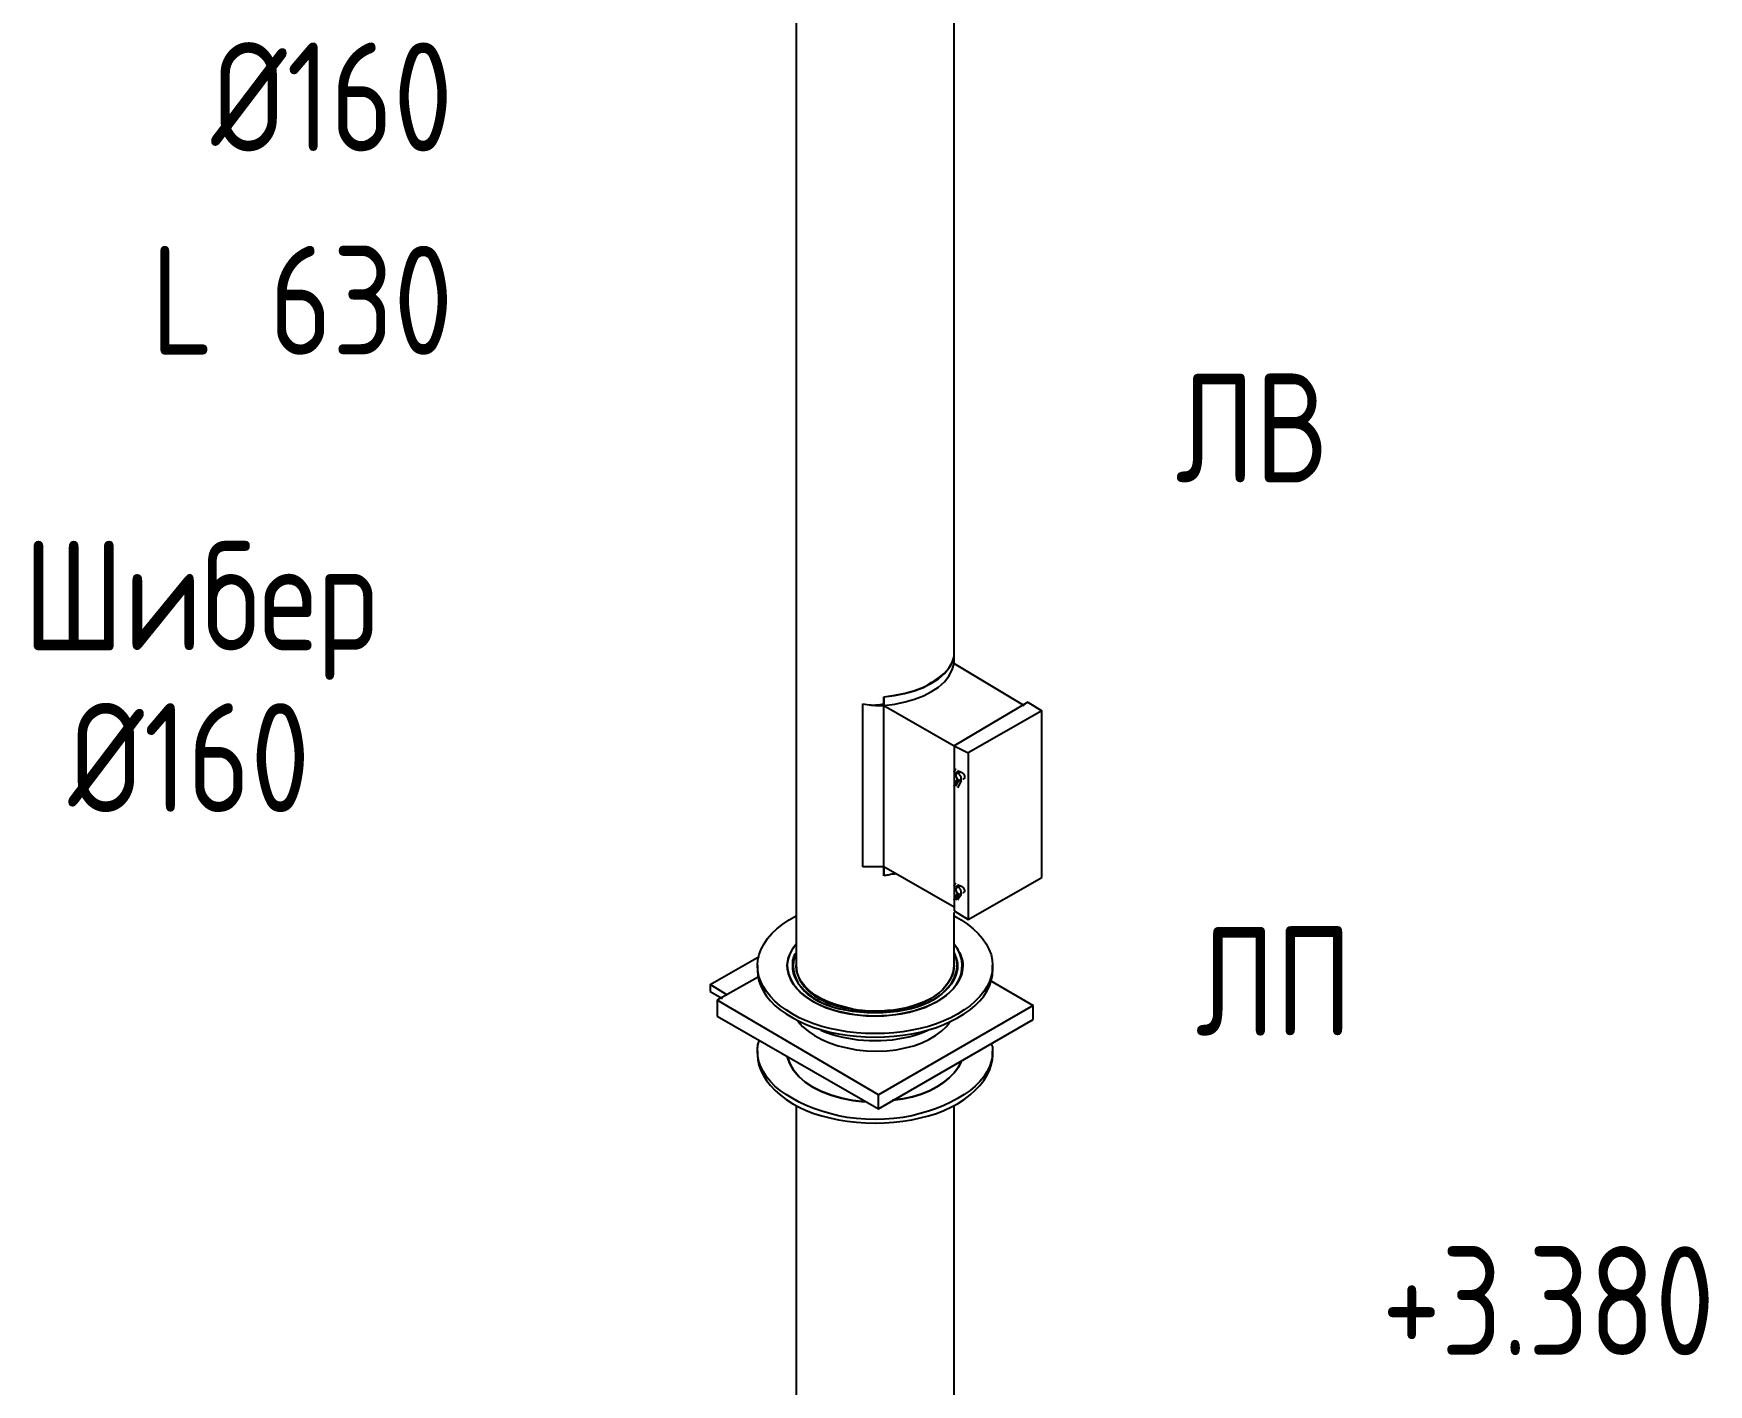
# Model space of a CAD drawing. Header units: metres. Extents: x 20 to 415, y 5 to 292.
# Drawn here: x 192.75 to 208.75, y 136.54 to 149.44 of the extents above; entities that cross this region are included whole.
import ezdxf

# ---------------------------------------------------------------- set-up
doc = ezdxf.new("R2010")
doc.units = ezdxf.units.M
for name, color, linetype in [('АРМАТУРА', 8, 'Continuous'), ('ВОЗДУХОВОДЫ', 7, 'Continuous'), ('ОБОЗНАЧЕНИЯ', 7, 'Continuous'), ('ОБОРУДОВАНИЕ', 8, 'Continuous')]:
    doc.layers.add(name, color=color, linetype=linetype)
doc.styles.add('GOST', font='isocpeur.ttf')

msp = doc.modelspace()

# ---------------------------------------------------------------- linework, layer by layer
at = {"layer": 'АРМАТУРА'}
for points in [[(201.543, 143.476), (201.543, 143.48), (201.543, 143.484), (201.543, 143.487), (201.543, 143.49), (201.543, 143.492), (201.543, 143.495), (201.543, 143.498), (201.543, 143.501), (201.543, 143.505), (201.543, 143.509)], [(200.872, 143.107), (200.976, 143.12), (201.074, 143.14), (201.166, 143.167), (201.251, 143.199), (201.327, 143.237), (201.394, 143.279), (201.45, 143.327), (201.494, 143.378), (201.525, 143.434), (201.543, 143.492)], [(200.872, 143.023), (200.976, 143.037), (201.074, 143.057), (201.166, 143.083), (201.251, 143.116), (201.327, 143.155), (201.394, 143.199), (201.45, 143.249), (201.494, 143.303), (201.525, 143.362), (201.543, 143.425)], [(201.543, 143.425), (201.543, 143.492)], [(201.543, 143.425), (201.543, 143.43), (201.543, 143.435), (201.543, 143.44), (201.543, 143.445), (201.543, 143.45), (201.543, 143.455), (201.543, 143.46), (201.543, 143.465), (201.543, 143.47), (201.543, 143.476)], [(201.543, 143.408), (201.543, 143.476)], [(201.543, 143.425), (202.213, 143.023)], [(200.671, 143.04), (200.691, 143.035), (200.711, 143.031), (200.731, 143.029), (200.751, 143.027), (200.772, 143.025), (200.792, 143.024), (200.812, 143.023), (200.832, 143.023), (200.852, 143.023), (200.872, 143.023)], [(200.671, 141.481), (200.671, 143.04)], [(200.872, 143.107), (200.872, 143.023)], [(200.872, 143.023), (201.543, 142.637)], [(200.872, 141.481), (200.872, 143.023)], [(202.247, 143.056), (201.543, 142.637)], [(202.247, 143.056), (202.381, 142.973)], [(202.381, 142.973), (201.677, 142.57)], [(202.381, 141.38), (202.381, 142.973)], [(201.543, 142.637), (201.543, 141.062)], [(201.543, 142.637), (201.677, 142.57)], [(201.677, 142.57), (201.677, 140.978)], [(201.543, 142.386), (201.559, 142.42)], [(201.593, 142.369), (201.559, 142.386)], [(201.576, 142.403), (201.61, 142.386)], [(201.61, 142.386), (201.61, 142.386), (201.61, 142.386)], [(201.61, 142.386), (201.614, 142.385), (201.618, 142.384), (201.621, 142.382), (201.624, 142.379), (201.626, 142.376), (201.629, 142.372), (201.632, 142.367), (201.635, 142.362), (201.639, 142.357), (201.643, 142.352), (201.643, 142.347), (201.643, 142.343), (201.643, 142.338), (201.642, 142.334), (201.641, 142.329), (201.64, 142.326), (201.638, 142.323), (201.635, 142.321), (201.631, 142.319), (201.626, 142.319)], [(201.543, 142.252), (201.576, 142.319)], [(201.576, 142.369), (201.559, 142.369)], [(201.559, 142.369), (201.559, 142.369), (201.559, 142.368), (201.559, 142.366), (201.559, 142.363), (201.559, 142.361), (201.559, 142.358), (201.559, 142.356), (201.559, 142.354), (201.559, 142.353), (201.559, 142.352), (201.56, 142.347), (201.561, 142.343), (201.563, 142.338), (201.565, 142.334), (201.568, 142.329), (201.57, 142.326), (201.573, 142.323), (201.575, 142.321), (201.576, 142.319), (201.576, 142.319)], [(201.559, 142.252), (201.593, 142.319)], [(201.61, 142.302), (201.576, 142.235)], [(201.61, 142.302), (201.61, 142.307), (201.61, 142.311), (201.61, 142.314), (201.61, 142.316), (201.61, 142.319), (201.61, 142.321), (201.61, 142.324), (201.61, 142.327), (201.61, 142.331), (201.61, 142.336), (201.609, 142.34), (201.608, 142.344), (201.606, 142.347), (201.604, 142.35), (201.601, 142.352), (201.599, 142.355), (201.597, 142.358), (201.595, 142.361), (201.593, 142.365), (201.593, 142.369)], [(201.593, 142.302), (201.593, 142.302), (201.595, 142.302), (201.597, 142.302), (201.599, 142.302), (201.601, 142.302), (201.604, 142.302), (201.606, 142.302), (201.608, 142.302), (201.609, 142.302), (201.61, 142.302)], [(200.872, 141.481), (200.852, 141.481), (200.832, 141.481), (200.812, 141.481), (200.792, 141.481), (200.772, 141.481), (200.751, 141.481), (200.731, 141.481), (200.711, 141.481), (200.691, 141.481), (200.671, 141.481)], [(200.872, 141.481), (200.872, 141.397)], [(201.543, 141.095), (200.872, 141.481)], [(200.99, 141.414), (200.975, 141.413), (200.961, 141.412), (200.948, 141.41), (200.936, 141.408), (200.925, 141.405), (200.914, 141.403), (200.903, 141.401), (200.892, 141.399), (200.882, 141.398), (200.872, 141.397)], [(201.543, 141.296), (201.559, 141.33)], [(201.593, 141.28), (201.559, 141.296)], [(201.559, 141.28), (201.559, 141.263), (201.56, 141.258), (201.561, 141.253), (201.563, 141.248), (201.565, 141.244), (201.568, 141.24), (201.57, 141.236), (201.573, 141.234), (201.575, 141.231), (201.576, 141.23), (201.576, 141.229)], [(201.576, 141.28), (201.559, 141.28)], [(201.576, 141.313), (201.61, 141.296)], [(201.61, 141.213), (201.61, 141.217), (201.61, 141.221), (201.61, 141.224), (201.61, 141.227), (201.61, 141.229), (201.61, 141.232), (201.61, 141.235), (201.61, 141.238), (201.61, 141.242), (201.61, 141.246), (201.609, 141.251), (201.608, 141.256), (201.606, 141.261), (201.604, 141.265), (201.601, 141.269), (201.599, 141.273), (201.597, 141.276), (201.595, 141.278), (201.593, 141.279), (201.593, 141.28)], [(201.61, 141.296), (201.615, 141.296), (201.62, 141.293), (201.624, 141.289), (201.629, 141.284), (201.633, 141.278), (201.636, 141.271), (201.639, 141.264), (201.641, 141.258), (201.643, 141.252), (201.643, 141.246)], [(201.677, 140.978), (202.381, 141.38)], [(201.543, 141.162), (201.576, 141.229)], [(201.559, 141.162), (201.593, 141.229)], [(201.61, 141.213), (201.576, 141.162)], [(201.593, 141.213), (201.593, 141.213), (201.595, 141.213), (201.597, 141.213), (201.599, 141.213), (201.601, 141.213), (201.604, 141.213), (201.606, 141.213), (201.608, 141.213), (201.609, 141.213), (201.61, 141.213)], [(201.643, 141.246), (201.643, 141.246), (201.642, 141.244), (201.64, 141.243), (201.637, 141.24), (201.635, 141.238), (201.632, 141.235), (201.63, 141.233), (201.628, 141.231), (201.627, 141.23), (201.626, 141.229)], [(201.543, 141.062), (201.677, 140.978)]]:
    msp.add_lwpolyline(points, dxfattribs=at)
at = {"layer": 'ВОЗДУХОВОДЫ'}
for points in [[(200.034, 151.572), (200.034, 140.542)], [(201.543, 143.476), (201.543, 151.572)], [(201.325, 143.241), (201.359, 143.261), (201.391, 143.283), (201.42, 143.306), (201.447, 143.329), (201.471, 143.354), (201.493, 143.38), (201.51, 143.406), (201.525, 143.434), (201.536, 143.463), (201.543, 143.492)], [(201.543, 143.425), (201.543, 143.43), (201.543, 143.435), (201.543, 143.44), (201.543, 143.445), (201.543, 143.45), (201.543, 143.455), (201.543, 143.46), (201.543, 143.465), (201.543, 143.47), (201.543, 143.476)], [(200.872, 143.107), (200.922, 143.112), (200.972, 143.119), (201.022, 143.127), (201.07, 143.137), (201.117, 143.149), (201.163, 143.162), (201.207, 143.178), (201.249, 143.196), (201.288, 143.217), (201.325, 143.241)], [(200.671, 143.04), (200.691, 143.035), (200.711, 143.032), (200.731, 143.029), (200.751, 143.028), (200.772, 143.027), (200.792, 143.028), (200.812, 143.029), (200.832, 143.032), (200.852, 143.035), (200.872, 143.04)], [(200.872, 143.04), (200.872, 143.107)], [(200.872, 141.397), (200.872, 141.481)], [(201.543, 140.542), (201.543, 141.045)], [(200.034, 140.542), (200.036, 140.507), (200.042, 140.472), (200.053, 140.438), (200.067, 140.404), (200.087, 140.37), (200.11, 140.338), (200.138, 140.307), (200.171, 140.278), (200.209, 140.25), (200.252, 140.224), (200.294, 140.2), (200.34, 140.179), (200.389, 140.162), (200.441, 140.146), (200.495, 140.134), (200.551, 140.124), (200.609, 140.116), (200.668, 140.111), (200.728, 140.107), (200.788, 140.106)], [(200.788, 140.106), (200.848, 140.107), (200.907, 140.111), (200.964, 140.116), (201.021, 140.124), (201.076, 140.134), (201.129, 140.146), (201.18, 140.162), (201.23, 140.179), (201.278, 140.2), (201.325, 140.224), (201.363, 140.25), (201.399, 140.278), (201.431, 140.307), (201.459, 140.338), (201.484, 140.37), (201.505, 140.404), (201.521, 140.438), (201.533, 140.472), (201.54, 140.507), (201.543, 140.542)], [(200.034, 139.201), (200.034, 135.581)], [(201.543, 135.581), (201.543, 139.201)]]:
    msp.add_lwpolyline(points, dxfattribs=at)
at = {"layer": 'ОБОРУДОВАНИЕ'}
for points in [[(199.665, 140.542), (199.669, 140.593), (199.681, 140.644), (199.701, 140.695), (199.728, 140.746), (199.762, 140.796), (199.803, 140.844), (199.851, 140.89), (199.906, 140.934), (199.967, 140.974), (200.034, 141.012)], [(201.543, 141.012), (201.61, 140.974), (201.671, 140.934), (201.726, 140.89), (201.774, 140.844), (201.815, 140.796), (201.849, 140.746), (201.876, 140.695), (201.896, 140.644), (201.907, 140.593), (201.911, 140.542)], [(199.213, 140.358), (199.682, 140.626)], [(200.034, 140.743), (199.999, 140.697), (199.973, 140.649), (199.957, 140.601), (199.95, 140.552), (199.952, 140.502), (199.963, 140.454), (199.982, 140.406), (200.008, 140.36), (200.043, 140.316), (200.084, 140.274), (200.133, 140.235), (200.188, 140.2), (200.249, 140.168), (200.315, 140.139), (200.386, 140.115), (200.461, 140.094), (200.539, 140.078), (200.62, 140.066), (200.704, 140.059), (200.788, 140.056)], [(199.95, 140.542), (199.951, 140.562), (199.954, 140.582), (199.959, 140.603), (199.965, 140.623), (199.973, 140.643), (199.983, 140.663), (199.994, 140.683), (200.006, 140.703), (200.02, 140.723), (200.034, 140.743)], [(200.001, 140.542), (200.001, 140.553), (200.001, 140.564), (200.001, 140.576), (200.003, 140.588), (200.005, 140.601), (200.008, 140.613), (200.012, 140.626), (200.018, 140.638), (200.025, 140.649), (200.034, 140.66)], [(200.034, 140.66), (200.018, 140.619), (200.008, 140.578), (200.005, 140.536), (200.008, 140.494), (200.017, 140.452), (200.033, 140.411), (200.054, 140.371), (200.081, 140.331), (200.114, 140.293), (200.151, 140.257), (200.199, 140.224), (200.252, 140.195), (200.308, 140.169), (200.369, 140.148), (200.432, 140.129), (200.499, 140.115), (200.568, 140.104), (200.64, 140.096), (200.714, 140.091), (200.788, 140.09)], [(200.788, 140.056), (200.873, 140.059), (200.956, 140.066), (201.038, 140.078), (201.116, 140.094), (201.191, 140.115), (201.262, 140.139), (201.328, 140.168), (201.389, 140.2), (201.444, 140.235), (201.492, 140.274), (201.534, 140.316), (201.567, 140.36), (201.592, 140.406), (201.609, 140.454), (201.618, 140.502), (201.619, 140.552), (201.612, 140.601), (201.597, 140.649), (201.574, 140.697), (201.543, 140.743)], [(200.788, 140.09), (200.863, 140.091), (200.935, 140.096), (201.005, 140.104), (201.072, 140.115), (201.136, 140.129), (201.198, 140.148), (201.256, 140.169), (201.31, 140.195), (201.361, 140.224), (201.409, 140.257), (201.451, 140.293), (201.487, 140.331), (201.517, 140.371), (201.54, 140.411), (201.557, 140.452), (201.568, 140.494), (201.572, 140.536), (201.569, 140.578), (201.559, 140.619), (201.543, 140.66)], [(201.543, 140.743), (201.557, 140.723), (201.571, 140.703), (201.583, 140.683), (201.594, 140.663), (201.604, 140.643), (201.611, 140.623), (201.618, 140.603), (201.623, 140.582), (201.625, 140.562), (201.626, 140.542)], [(201.543, 140.66), (201.548, 140.649), (201.553, 140.638), (201.557, 140.626), (201.562, 140.613), (201.566, 140.601), (201.569, 140.588), (201.572, 140.576), (201.574, 140.564), (201.576, 140.553), (201.576, 140.542)], [(199.665, 140.542), (199.665, 140.492)], [(200.788, 139.888), (200.698, 139.89), (200.61, 139.896), (200.523, 139.906), (200.439, 139.92), (200.357, 139.937), (200.278, 139.957), (200.202, 139.981), (200.131, 140.009), (200.063, 140.039), (200.001, 140.073), (199.938, 140.114), (199.882, 140.155), (199.832, 140.199), (199.789, 140.243), (199.751, 140.289), (199.721, 140.336), (199.697, 140.385), (199.679, 140.435), (199.669, 140.488), (199.665, 140.542)], [(199.665, 140.492), (199.669, 140.442), (199.679, 140.392), (199.697, 140.342), (199.721, 140.294), (199.751, 140.247), (199.788, 140.201), (199.832, 140.157), (199.882, 140.115), (199.938, 140.076), (200.001, 140.039), (200.063, 140.006), (200.131, 139.975), (200.202, 139.948), (200.278, 139.924), (200.357, 139.903), (200.439, 139.886), (200.523, 139.873), (200.61, 139.863), (200.698, 139.857), (200.788, 139.855)], [(200.788, 140.056), (200.723, 140.058), (200.658, 140.062), (200.594, 140.069), (200.531, 140.079), (200.47, 140.092), (200.411, 140.107), (200.354, 140.124), (200.3, 140.144), (200.249, 140.166), (200.202, 140.19), (200.154, 140.221), (200.111, 140.253), (200.073, 140.285), (200.041, 140.319), (200.013, 140.354), (199.991, 140.389), (199.973, 140.426), (199.96, 140.464), (199.953, 140.502), (199.95, 140.542)], [(200.788, 140.09), (200.724, 140.091), (200.66, 140.094), (200.598, 140.099), (200.538, 140.107), (200.48, 140.117), (200.425, 140.129), (200.373, 140.145), (200.323, 140.163), (200.277, 140.183), (200.235, 140.207), (200.192, 140.237), (200.153, 140.268), (200.118, 140.298), (200.088, 140.33), (200.061, 140.362), (200.04, 140.395), (200.023, 140.43), (200.01, 140.466), (200.003, 140.503), (200.001, 140.542)], [(201.325, 140.224), (201.256, 140.191), (201.181, 140.162), (201.102, 140.138), (201.019, 140.119), (200.933, 140.106), (200.846, 140.099), (200.758, 140.099), (200.671, 140.105), (200.586, 140.119), (200.503, 140.14), (200.421, 140.163), (200.345, 140.19), (200.276, 140.222), (200.215, 140.257), (200.162, 140.297), (200.117, 140.34), (200.082, 140.387), (200.056, 140.436), (200.039, 140.488), (200.034, 140.542)], [(201.576, 140.542), (201.574, 140.503), (201.566, 140.466), (201.554, 140.43), (201.537, 140.395), (201.516, 140.362), (201.489, 140.33), (201.459, 140.298), (201.424, 140.268), (201.385, 140.237), (201.342, 140.207), (201.295, 140.183), (201.245, 140.163), (201.194, 140.145), (201.14, 140.129), (201.084, 140.117), (201.027, 140.107), (200.968, 140.099), (200.909, 140.094), (200.849, 140.091), (200.788, 140.09)], [(201.626, 140.542), (201.624, 140.502), (201.616, 140.464), (201.604, 140.426), (201.586, 140.389), (201.564, 140.354), (201.536, 140.319), (201.503, 140.285), (201.466, 140.253), (201.423, 140.221), (201.375, 140.19), (201.328, 140.166), (201.277, 140.144), (201.223, 140.124), (201.166, 140.107), (201.107, 140.092), (201.046, 140.079), (200.983, 140.069), (200.919, 140.062), (200.854, 140.058), (200.788, 140.056)], [(201.911, 140.542), (201.908, 140.488), (201.898, 140.435), (201.88, 140.385), (201.856, 140.336), (201.826, 140.289), (201.788, 140.243), (201.745, 140.199), (201.695, 140.155), (201.639, 140.114), (201.576, 140.073), (201.513, 140.039), (201.446, 140.009), (201.374, 139.981), (201.299, 139.957), (201.22, 139.937), (201.138, 139.92), (201.054, 139.906), (200.967, 139.896), (200.878, 139.89), (200.788, 139.888)], [(200.788, 139.855), (200.878, 139.857), (200.967, 139.863), (201.054, 139.873), (201.138, 139.886), (201.22, 139.903), (201.299, 139.924), (201.374, 139.948), (201.446, 139.975), (201.513, 140.006), (201.576, 140.039), (201.639, 140.076), (201.695, 140.115), (201.745, 140.157), (201.788, 140.201), (201.826, 140.247), (201.856, 140.294), (201.88, 140.342), (201.898, 140.392), (201.908, 140.442), (201.911, 140.492)], [(201.543, 140.542), (201.54, 140.507), (201.533, 140.472), (201.521, 140.438), (201.505, 140.404), (201.484, 140.37), (201.459, 140.338), (201.431, 140.307), (201.399, 140.278), (201.363, 140.25), (201.325, 140.224)], [(201.911, 140.492), (201.911, 140.542)], [(199.213, 140.358), (199.213, 140.291)], [(199.38, 140.257), (199.213, 140.358)], [(199.665, 140.425), (199.28, 140.207)], [(201.895, 140.391), (202.297, 140.157)], [(199.213, 140.291), (199.33, 140.224)], [(199.28, 140.207), (199.28, 140.056)], [(200.822, 139.302), (199.28, 140.207)], [(202.297, 140.157), (200.822, 139.302)], [(202.297, 140.023), (202.297, 140.157)], [(199.28, 140.056), (200.822, 139.168)], [(200.051, 140.006), (200.096, 139.957), (200.149, 139.912), (200.21, 139.87), (200.278, 139.833), (200.353, 139.8), (200.434, 139.773), (200.52, 139.751), (200.611, 139.734), (200.706, 139.724), (200.805, 139.721)], [(200.805, 139.721), (200.899, 139.724), (200.989, 139.734), (201.076, 139.751), (201.157, 139.773), (201.233, 139.8), (201.302, 139.833), (201.366, 139.87), (201.421, 139.912), (201.47, 139.957), (201.509, 140.006)], [(200.822, 139.168), (202.297, 140.023)], [(199.665, 139.721), (199.665, 139.731), (199.665, 139.741), (199.666, 139.751), (199.667, 139.761), (199.668, 139.771), (199.669, 139.781), (199.671, 139.791), (199.674, 139.801), (199.678, 139.811), (199.682, 139.821)], [(200.269, 139.922), (200.315, 139.903), (200.363, 139.886), (200.413, 139.871), (200.464, 139.858), (200.516, 139.847), (200.569, 139.837), (200.623, 139.83), (200.678, 139.825), (200.733, 139.822), (200.788, 139.821)], [(200.788, 139.821), (200.844, 139.822), (200.899, 139.825), (200.953, 139.83), (201.006, 139.837), (201.059, 139.847), (201.109, 139.858), (201.158, 139.871), (201.205, 139.886), (201.25, 139.903), (201.291, 139.922)], [(199.665, 139.721), (199.665, 139.687)], [(200.788, 139.067), (200.698, 139.07), (200.61, 139.077), (200.523, 139.088), (200.439, 139.104), (200.357, 139.124), (200.278, 139.147), (200.202, 139.173), (200.131, 139.202), (200.063, 139.234), (200.001, 139.268), (199.938, 139.305), (199.882, 139.344), (199.832, 139.386), (199.789, 139.43), (199.751, 139.476), (199.721, 139.523), (199.697, 139.571), (199.679, 139.621), (199.669, 139.671), (199.665, 139.721)], [(199.665, 139.687), (199.669, 139.637), (199.679, 139.587), (199.697, 139.537), (199.721, 139.488), (199.751, 139.44), (199.788, 139.393), (199.832, 139.347), (199.882, 139.302), (199.938, 139.259), (200.001, 139.218), (200.063, 139.184), (200.131, 139.154), (200.202, 139.126), (200.278, 139.102), (200.357, 139.082), (200.439, 139.065), (200.523, 139.051), (200.61, 139.041), (200.698, 139.036), (200.788, 139.034)], [(199.95, 139.671), (199.973, 139.602), (200.009, 139.538), (200.059, 139.479), (200.121, 139.425), (200.193, 139.377), (200.276, 139.335), (200.368, 139.299), (200.468, 139.27), (200.575, 139.249), (200.688, 139.235)], [(200.688, 139.235), (200.575, 139.249), (200.468, 139.27), (200.368, 139.299), (200.276, 139.335), (200.193, 139.377), (200.121, 139.425), (200.059, 139.479), (200.009, 139.538), (199.973, 139.602), (199.95, 139.671)], [(201.911, 139.721), (201.908, 139.671), (201.898, 139.621), (201.88, 139.571), (201.856, 139.523), (201.826, 139.476), (201.788, 139.43), (201.745, 139.386), (201.695, 139.344), (201.639, 139.305), (201.576, 139.268), (201.513, 139.234), (201.446, 139.202), (201.374, 139.173), (201.299, 139.147), (201.22, 139.124), (201.138, 139.104), (201.054, 139.088), (200.967, 139.077), (200.878, 139.07), (200.788, 139.067)], [(200.788, 139.034), (200.878, 139.036), (200.967, 139.041), (201.054, 139.051), (201.138, 139.065), (201.22, 139.082), (201.299, 139.102), (201.374, 139.126), (201.446, 139.154), (201.513, 139.184), (201.576, 139.218), (201.639, 139.259), (201.695, 139.302), (201.745, 139.347), (201.788, 139.393), (201.826, 139.44), (201.856, 139.488), (201.88, 139.537), (201.898, 139.587), (201.908, 139.637), (201.911, 139.687)], [(201.895, 139.788), (201.899, 139.782), (201.903, 139.776), (201.906, 139.769), (201.908, 139.762), (201.909, 139.754), (201.91, 139.747), (201.911, 139.74), (201.911, 139.733), (201.911, 139.726), (201.911, 139.721)], [(201.911, 139.687), (201.911, 139.721)], [(200.956, 139.252), (201.054, 139.265), (201.145, 139.285), (201.229, 139.311), (201.307, 139.343), (201.377, 139.379), (201.44, 139.42), (201.495, 139.466), (201.542, 139.514), (201.58, 139.566), (201.61, 139.62)], [(201.61, 139.62), (201.58, 139.566), (201.542, 139.514), (201.495, 139.466), (201.44, 139.42), (201.377, 139.379), (201.307, 139.343), (201.229, 139.311), (201.145, 139.285), (201.054, 139.265), (200.956, 139.252)], [(200.822, 139.168), (200.822, 139.302)]]:
    msp.add_lwpolyline(points, dxfattribs=at)

# ---------------------------------------------------------------- texts
at = {"layer": 'ОБОЗНАЧЕНИЯ', "style": 'GOST', "width": 0.8}
for s, p in [('%%c160', (194.447, 148.317)), ('L 630', (193.872, 146.374)), ('ЛВ', (203.659, 145.155)), ('Шибер', (192.653, 143.55)), ('%%c160', (193.083, 142.005)), ('ЛП', (203.852, 139.869)), ('+3.380', (205.627, 136.816))]:
    msp.add_text(s, height=1.0398, dxfattribs=at).set_placement(p)

doc.saveas('drawing.dxf')
